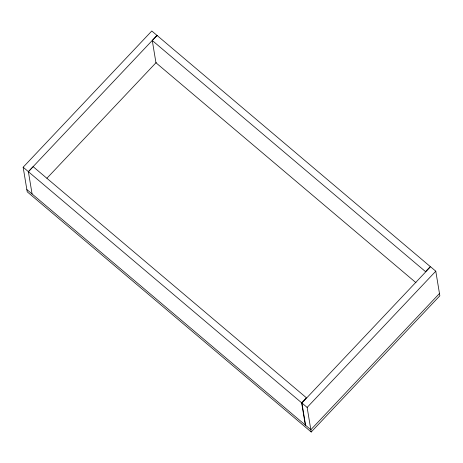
<?xml version="1.0" encoding="UTF-8"?>
<svg xmlns="http://www.w3.org/2000/svg" width="463" height="463" viewBox="0 0 463 463"><rect width="100%" height="100%" fill="white"/><g stroke="black" fill="none" stroke-linecap="round" stroke-linejoin="round"><path stroke-width="0.69" d="M305.603 425.312L301.911 402.995L430.549 266.757L435.781 271.185L439.85 295.776L311.211 432.008L27.219 191.815L23.15 167.224L151.789 30.992L430.277 266.584L425.514 271.625L152.269 40.518L157.032 35.477M32.074 193.968L28.382 171.651L157.021 35.414M46.919 178.249L156.262 62.447M301.639 402.816L306.396 397.775L33.151 166.668L28.388 171.709L301.639 402.816L305.32 425.075M311.211 432.008L307.137 407.417L435.781 271.185M439.474 293.496L310.835 429.733L26.842 189.541M415.953 282.673L155.956 62.771L152.269 40.518M23.15 167.224L28.382 171.651M301.911 402.995L307.137 407.417"/></g></svg>
